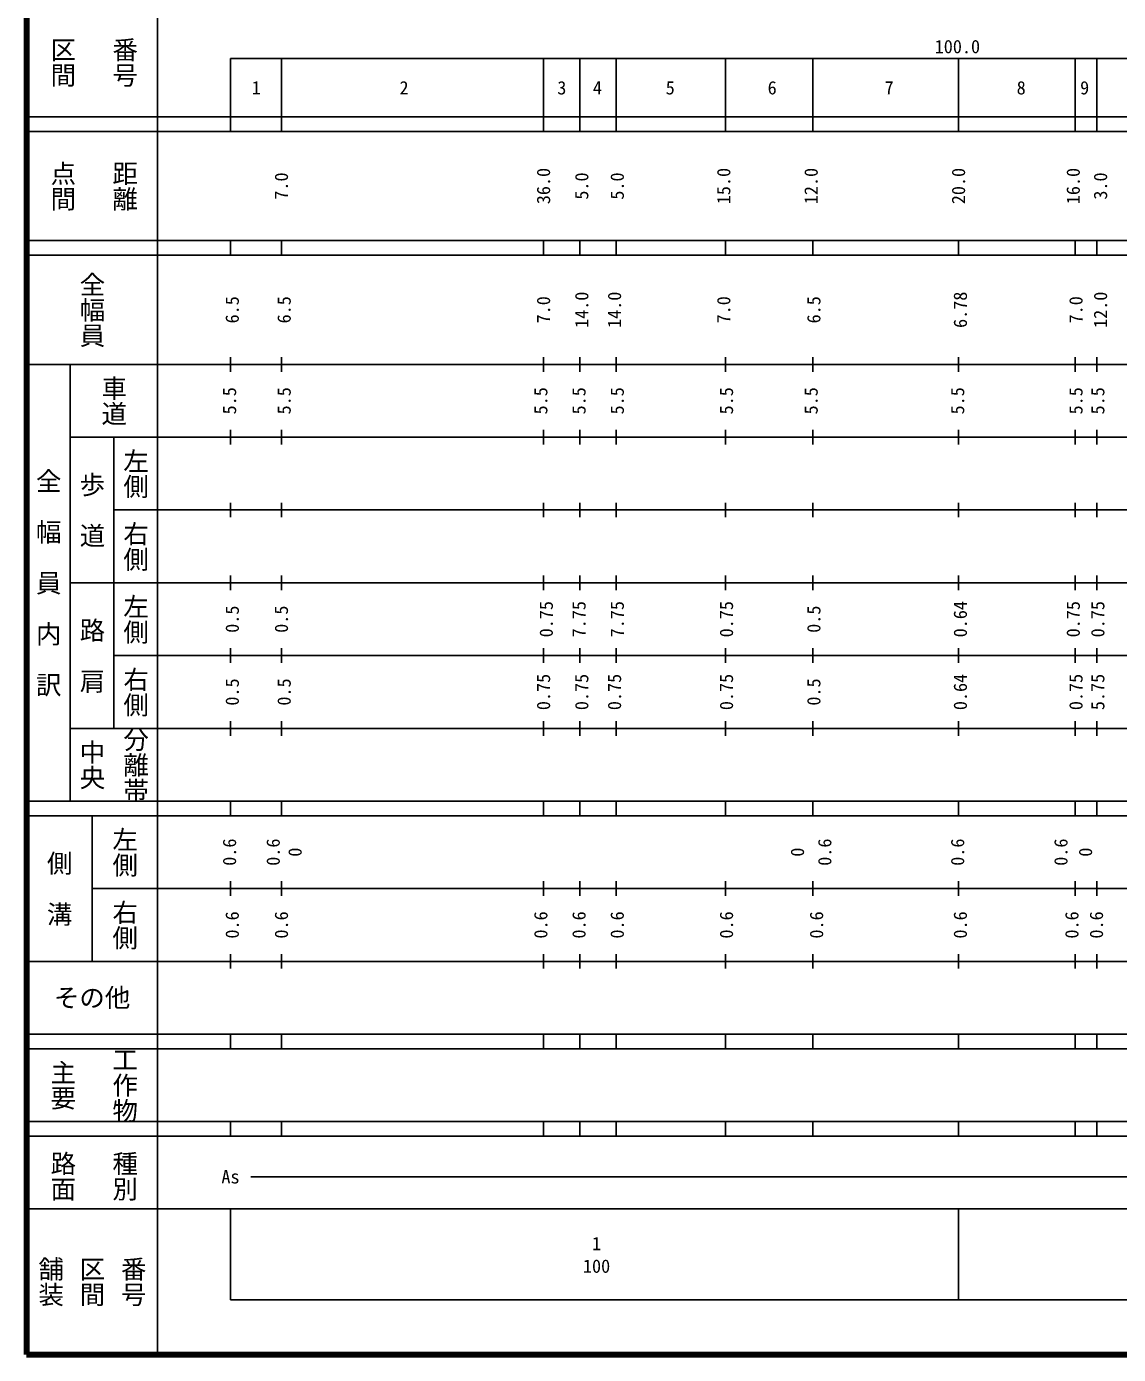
# Model space of a CAD drawing. Units: millimetres on the paper, enlarged 1000 times. Extents: x 40000 to 680000, y 20000 to 380000.
# Drawn here: x 40000 to 189965, y 20000 to 202409 of the extents above; entities that cross this region are included whole.
import ezdxf
from ezdxf.enums import TextEntityAlignment as Align

# ---------------------------------------------------------------- set-up
doc = ezdxf.new("R2010")
doc.units = ezdxf.units.MM
doc.header["$LTSCALE"] = 1000
doc.layers.add('M-TTL', color=2, linetype='Continuous', lineweight=140)
doc.layers.add('M-TTL-BAND', color=7, linetype='Continuous', lineweight=25)
doc.styles.add('@ＭＳ ゴシック', font='')
doc.styles.add('ＭＳ ゴシック', font='')
doc.styles.get('@ＭＳ ゴシック').set_extended_font_data('@MS Gothic')
doc.styles.get('ＭＳ ゴシック').set_extended_font_data('MS Gothic')

msp = doc.modelspace()

# ---------------------------------------------------------------- linework, layer by layer
at = {"layer": 'M-TTL'}
for p, q in [((40000, 380000), (40000, 20000)), ((40000, 20000), (680000, 20000))]:
    msp.add_line(p, q, dxfattribs=at)
at = {"layer": 'M-TTL-BAND'}
for p, q in [((58000, 370000), (58000, 20000)), ((68000, 198000), (579000, 198000)), ((68000, 198000), (68000, 188000)), ((75000, 198000), (75000, 188000)), ((111000, 198000), (111000, 188000)), ((116000, 198000), (116000, 188000)), ((121000, 198000), (121000, 188000)), ((136000, 198000), (136000, 188000)), ((148000, 198000), (148000, 188000)), ((168000, 198000), (168000, 188000)), ((184000, 198000), (184000, 188000)), ((187000, 198000), (187000, 188000)), ((40000, 190000), (579000, 190000)), ((40000, 188000), (579000, 188000)), ((40000, 173000), (579000, 173000)), ((68000, 171000), (68000, 173000)), ((75000, 173000), (75000, 171000)), ((111000, 173000), (111000, 171000)), ((116000, 173000), (116000, 171000)), ((121000, 173000), (121000, 171000)), ((136000, 173000), (136000, 171000)), ((148000, 173000), (148000, 171000)), ((168000, 171000), (168000, 173000)), ((184000, 173000), (184000, 171000)), ((187000, 173000), (187000, 171000)), ((40000, 171000), (579000, 171000)), ((68000, 155000), (68000, 157000)), ((75000, 157000), (75000, 155000)), ((111000, 157000), (111000, 155000)), ((116000, 157000), (116000, 155000)), ((121000, 157000), (121000, 155000)), ((136000, 157000), (136000, 155000)), ((148000, 157000), (148000, 155000)), ((168000, 155000), (168000, 157000)), ((184000, 157000), (184000, 155000)), ((187000, 157000), (187000, 155000)), ((40000, 156000), (579000, 156000)), ((46000, 96000), (46000, 156000)), ((46000, 146000), (579000, 146000)), ((52000, 146000), (52000, 106000)), ((68000, 145000), (68000, 147000)), ((75000, 147000), (75000, 145000)), ((111000, 147000), (111000, 145000)), ((116000, 147000), (116000, 145000)), ((121000, 147000), (121000, 145000)), ((136000, 147000), (136000, 145000)), ((148000, 147000), (148000, 145000)), ((168000, 145000), (168000, 147000)), ((184000, 147000), (184000, 145000)), ((187000, 147000), (187000, 145000)), ((68000, 135000), (68000, 137000)), ((75000, 137000), (75000, 135000)), ((111000, 137000), (111000, 135000)), ((116000, 137000), (116000, 135000)), ((121000, 137000), (121000, 135000)), ((136000, 137000), (136000, 135000)), ((148000, 137000), (148000, 135000)), ((168000, 135000), (168000, 137000)), ((184000, 137000), (184000, 135000)), ((187000, 137000), (187000, 135000)), ((52000, 136000), (579000, 136000)), ((46000, 126000), (579000, 126000)), ((68000, 125000), (68000, 127000)), ((75000, 127000), (75000, 125000)), ((111000, 127000), (111000, 125000)), ((116000, 127000), (116000, 125000)), ((121000, 127000), (121000, 125000)), ((136000, 127000), (136000, 125000)), ((148000, 127000), (148000, 125000)), ((168000, 125000), (168000, 127000)), ((184000, 127000), (184000, 125000)), ((187000, 127000), (187000, 125000)), ((68000, 115000), (68000, 117000)), ((75000, 117000), (75000, 115000)), ((111000, 117000), (111000, 115000)), ((116000, 117000), (116000, 115000)), ((121000, 117000), (121000, 115000)), ((136000, 117000), (136000, 115000)), ((148000, 117000), (148000, 115000)), ((168000, 115000), (168000, 117000)), ((184000, 117000), (184000, 115000)), ((187000, 117000), (187000, 115000)), ((52000, 116000), (579000, 116000)), ((46000, 106000), (579000, 106000)), ((68000, 105000), (68000, 107000)), ((75000, 107000), (75000, 105000)), ((111000, 107000), (111000, 105000)), ((116000, 107000), (116000, 105000)), ((121000, 107000), (121000, 105000)), ((136000, 107000), (136000, 105000)), ((148000, 107000), (148000, 105000)), ((168000, 105000), (168000, 107000)), ((184000, 107000), (184000, 105000)), ((187000, 107000), (187000, 105000)), ((40000, 96000), (579000, 96000)), ((68000, 94000), (68000, 96000)), ((75000, 96000), (75000, 94000)), ((111000, 96000), (111000, 94000)), ((116000, 96000), (116000, 94000)), ((121000, 96000), (121000, 94000)), ((136000, 96000), (136000, 94000)), ((148000, 96000), (148000, 94000)), ((168000, 94000), (168000, 96000)), ((184000, 96000), (184000, 94000)), ((187000, 96000), (187000, 94000)), ((40000, 94000), (579000, 94000)), ((49000, 94000), (49000, 74000)), ((49000, 84000), (579000, 84000)), ((68000, 83000), (68000, 85000)), ((75000, 85000), (75000, 83000)), ((111000, 85000), (111000, 83000)), ((116000, 85000), (116000, 83000)), ((121000, 85000), (121000, 83000)), ((136000, 85000), (136000, 83000)), ((148000, 85000), (148000, 83000)), ((168000, 83000), (168000, 85000)), ((184000, 85000), (184000, 83000)), ((187000, 85000), (187000, 83000)), ((68000, 73000), (68000, 75000)), ((75000, 75000), (75000, 73000)), ((111000, 75000), (111000, 73000)), ((116000, 75000), (116000, 73000)), ((121000, 75000), (121000, 73000)), ((136000, 75000), (136000, 73000)), ((148000, 75000), (148000, 73000)), ((168000, 73000), (168000, 75000)), ((184000, 75000), (184000, 73000)), ((187000, 75000), (187000, 73000)), ((40000, 74000), (579000, 74000)), ((40000, 64000), (579000, 64000)), ((68000, 62000), (68000, 64000)), ((75000, 64000), (75000, 62000)), ((111000, 64000), (111000, 62000)), ((116000, 64000), (116000, 62000)), ((121000, 64000), (121000, 62000)), ((136000, 64000), (136000, 62000)), ((148000, 64000), (148000, 62000)), ((168000, 62000), (168000, 64000)), ((184000, 64000), (184000, 62000)), ((187000, 64000), (187000, 62000)), ((40000, 62000), (579000, 62000)), ((40000, 52000), (579000, 52000)), ((68000, 50000), (68000, 52000)), ((75000, 52000), (75000, 50000)), ((111000, 52000), (111000, 50000)), ((116000, 52000), (116000, 50000)), ((121000, 52000), (121000, 50000)), ((136000, 52000), (136000, 50000)), ((148000, 52000), (148000, 50000)), ((168000, 50000), (168000, 52000)), ((184000, 52000), (184000, 50000)), ((187000, 52000), (187000, 50000)), ((40000, 50000), (579000, 50000)), ((70805, 44406), (565903, 44406)), ((40000, 40000), (579000, 40000)), ((68000, 40000), (68000, 27500)), ((168000, 40000), (168000, 27500)), ((68000, 27500), (579000, 27500))]:
    msp.add_line(p, q, dxfattribs=at)

# ---------------------------------------------------------------- texts
for s, height, rotation, style, p in [('番号', 2566, 270, '@ＭＳ ゴシック', (53500, 197500)), ('区間', 2566, 270, '@ＭＳ ゴシック', (45000, 197500)), ('点間', 2566, 270, '@ＭＳ ゴシック', (45000, 180500)), ('距離', 2566, 270, '@ＭＳ ゴシック', (53500, 180500)), ('36.0', 1833, 90, 'ＭＳ ゴシック', (110992, 180500)), ('15.0', 1833, 90, 'ＭＳ ゴシック', (135742, 180500)), ('12.0', 1833, 90, 'ＭＳ ゴシック', (147743, 180500)), ('20.0', 1833, 90, 'ＭＳ ゴシック', (167990, 180500)), ('16.0', 1833, 90, 'ＭＳ ゴシック', (183744, 180500)), ('7.0', 1833, 90, 'ＭＳ ゴシック', (74990, 180500)), ('5.0', 1833, 90, 'ＭＳ ゴシック', (116242, 180500)), ('5.0', 1833, 90, 'ＭＳ ゴシック', (121117, 180500)), ('3.0', 1833, 90, 'ＭＳ ゴシック', (187494, 180500)), ('全幅員', 2566, 270, '@ＭＳ ゴシック', (49000, 163500)), ('6.5', 1833, 90, 'ＭＳ ゴシック', (68240, 163500)), ('6.5', 1833, 90, 'ＭＳ ゴシック', (75365, 163500)), ('7.0', 1833, 90, 'ＭＳ ゴシック', (110992, 163500)), ('14.0', 1833, 90, 'ＭＳ ゴシック', (116242, 163500)), ('14.0', 1833, 90, 'ＭＳ ゴシック', (120742, 163500)), ('7.0', 1833, 90, 'ＭＳ ゴシック', (135742, 163500)), ('6.5', 1833, 90, 'ＭＳ ゴシック', (148118, 163500)), ('6.78', 1833, 90, 'ＭＳ ゴシック', (168240, 163500)), ('7.0', 1833, 90, 'ＭＳ ゴシック', (184119, 163500)), ('12.0', 1833, 90, 'ＭＳ ゴシック', (187494, 163500)), ('車道', 2566, 270, '@ＭＳ ゴシック', (52000, 151000)), ('5.5', 1833, 90, 'ＭＳ ゴシック', (67865, 151000)), ('5.5', 1833, 90, 'ＭＳ ゴシック', (75365, 151000)), ('5.5', 1833, 90, 'ＭＳ ゴシック', (110617, 151000)), ('5.5', 1833, 90, 'ＭＳ ゴシック', (115867, 151000)), ('5.5', 1833, 90, 'ＭＳ ゴシック', (121117, 151000)), ('5.5', 1833, 90, 'ＭＳ ゴシック', (136117, 151000)), ('5.5', 1833, 90, 'ＭＳ ゴシック', (147743, 151000)), ('5.5', 1833, 90, 'ＭＳ ゴシック', (167865, 151000)), ('5.5', 1833, 90, 'ＭＳ ゴシック', (184119, 151000)), ('5.5', 1833, 90, 'ＭＳ ゴシック', (187119, 151000)), ('左側', 2566, 270, '@ＭＳ ゴシック', (55000, 141000)), ('全\u3000幅\u3000員\u3000内\u3000訳', 2566, 270, '@ＭＳ ゴシック', (43000, 126000)), ('歩\u3000道', 2566, 270, '@ＭＳ ゴシック', (49000, 136000)), ('右側', 2566, 270, '@ＭＳ ゴシック', (55000, 131000)), ('左側', 2566, 270, '@ＭＳ ゴシック', (55000, 121000)), ('0.5', 1833, 90, 'ＭＳ ゴシック', (68240, 121000)), ('0.5', 1833, 90, 'ＭＳ ゴシック', (74990, 121000)), ('0.75', 1833, 90, 'ＭＳ ゴシック', (111367, 121000)), ('7.75', 1833, 90, 'ＭＳ ゴシック', (115867, 121000)), ('7.75', 1833, 90, 'ＭＳ ゴシック', (121117, 121000)), ('0.75', 1833, 90, 'ＭＳ ゴシック', (136117, 121000)), ('0.5', 1833, 90, 'ＭＳ ゴシック', (148118, 121000)), ('0.64', 1833, 90, 'ＭＳ ゴシック', (168240, 121000)), ('0.75', 1833, 90, 'ＭＳ ゴシック', (183744, 121000)), ('0.75', 1833, 90, 'ＭＳ ゴシック', (187119, 121000)), ('路\u3000肩', 2566, 270, '@ＭＳ ゴシック', (49000, 116000)), ('右側', 2566, 270, '@ＭＳ ゴシック', (55000, 111000)), ('0.75', 1833, 90, 'ＭＳ ゴシック', (110992, 111000)), ('0.75', 1833, 90, 'ＭＳ ゴシック', (116242, 111000)), ('0.75', 1833, 90, 'ＭＳ ゴシック', (120742, 111000)), ('0.75', 1833, 90, 'ＭＳ ゴシック', (136117, 111000)), ('0.64', 1833, 90, 'ＭＳ ゴシック', (168240, 111000)), ('0.75', 1833, 90, 'ＭＳ ゴシック', (184119, 111000)), ('5.75', 1833, 90, 'ＭＳ ゴシック', (187119, 111000)), ('0.5', 1833, 90, 'ＭＳ ゴシック', (68240, 111000)), ('0.5', 1833, 90, 'ＭＳ ゴシック', (75365, 111000)), ('0.5', 1833, 90, 'ＭＳ ゴシック', (148118, 111000)), ('分離帯', 2566, 270, '@ＭＳ ゴシック', (55000, 101000)), ('中央', 2566, 270, '@ＭＳ ゴシック', (49000, 101000)), ('左側', 2566, 270, '@ＭＳ ゴシック', (53500, 89000)), ('0.6', 1833, 90, 'ＭＳ ゴシック', (67865, 89000)), ('0.6', 1833, 90, 'ＭＳ ゴシック', (73865, 89000)), ('0', 1833, 90, 'ＭＳ ゴシック', (76865, 89000)), ('0', 1833, 90, 'ＭＳ ゴシック', (145868, 89000)), ('0.6', 1833, 90, 'ＭＳ ゴシック', (149618, 89000)), ('0.6', 1833, 90, 'ＭＳ ゴシック', (167865, 89000)), ('0.6', 1833, 90, 'ＭＳ ゴシック', (182057, 89000)), ('0', 1833, 90, 'ＭＳ ゴシック', (185432, 89000)), ('側\u3000溝', 2566, 270, '@ＭＳ ゴシック', (44500, 84000)), ('右側', 2566, 270, '@ＭＳ ゴシック', (53500, 79000)), ('0.6', 1833, 90, 'ＭＳ ゴシック', (68240, 79000)), ('0.6', 1833, 90, 'ＭＳ ゴシック', (74990, 79000)), ('0.6', 1833, 90, 'ＭＳ ゴシック', (110617, 79000)), ('0.6', 1833, 90, 'ＭＳ ゴシック', (115867, 79000)), ('0.6', 1833, 90, 'ＭＳ ゴシック', (121117, 79000)), ('0.6', 1833, 90, 'ＭＳ ゴシック', (136117, 79000)), ('0.6', 1833, 90, 'ＭＳ ゴシック', (148493, 79000)), ('0.6', 1833, 90, 'ＭＳ ゴシック', (168240, 79000)), ('0.6', 1833, 90, 'ＭＳ ゴシック', (183557, 79000)), ('0.6', 1833, 90, 'ＭＳ ゴシック', (186932, 79000)), ('主要', 2566, 270, '@ＭＳ ゴシック', (45000, 57000)), ('工作物', 2566, 270, '@ＭＳ ゴシック', (53500, 57000)), ('路面', 2566, 270, '@ＭＳ ゴシック', (45000, 44500)), ('種別', 2566, 270, '@ＭＳ ゴシック', (53500, 44500)), ('舗装', 2566, 270, '@ＭＳ ゴシック', (43333, 30000)), ('区間', 2566, 270, '@ＭＳ ゴシック', (49000, 30000)), ('番号', 2566, 270, '@ＭＳ ゴシック', (54667, 30000))]:
    msp.add_text(s, height=height, rotation=rotation, dxfattribs=dict(at, style=style)).set_placement(p, align=Align.MIDDLE_CENTER)
at = {"layer": 'M-TTL-BAND', "style": 'ＭＳ ゴシック'}
msp.add_text('100.0', height=1833, dxfattribs=at).set_placement((167844, 198195), align=Align.BOTTOM_CENTER)
for s, height, p in [('1', 1833, (71543, 194000)), ('2', 1833, (91849, 194000)), ('3', 1833, (113516, 194000)), ('4', 1833, (118406, 194000)), ('5', 1833, (128406, 194000)), ('6', 1833, (142406, 194000)), ('7', 1833, (158474, 194000)), ('8', 1833, (176608, 194000)), ('9', 1833, (185325, 194000)), ('その他', 2566, (49000, 69000)), ('As', 1833, (68006, 44406)), ('1', 1833, (118288, 35238)), ('100', 1833, (118288, 32131))]:
    msp.add_text(s, height=height, dxfattribs=at).set_placement(p, align=Align.MIDDLE_CENTER)

doc.saveas('drawing.dxf')
